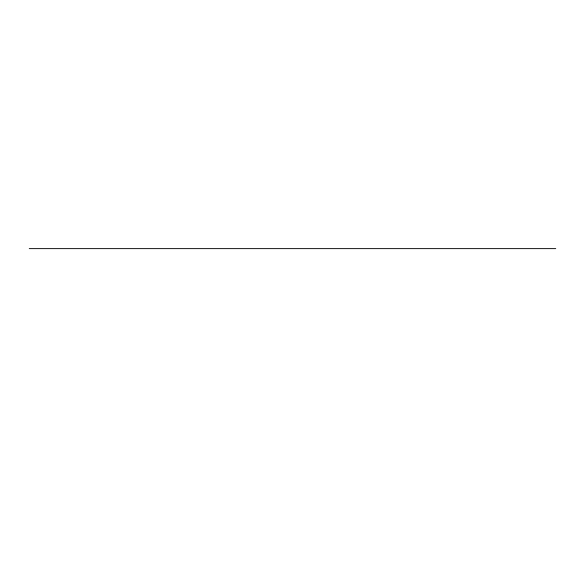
<?xml version="1.0" encoding="UTF-8"?>
<svg xmlns="http://www.w3.org/2000/svg" width="585" height="585" viewBox="0 0 585 585"><rect width="100%" height="100%" fill="white"/><g stroke="black" fill="none" stroke-linecap="round" stroke-linejoin="round"><path stroke-width="0.88" d="M29.25 248.625L555.75 248.625"/></g></svg>
